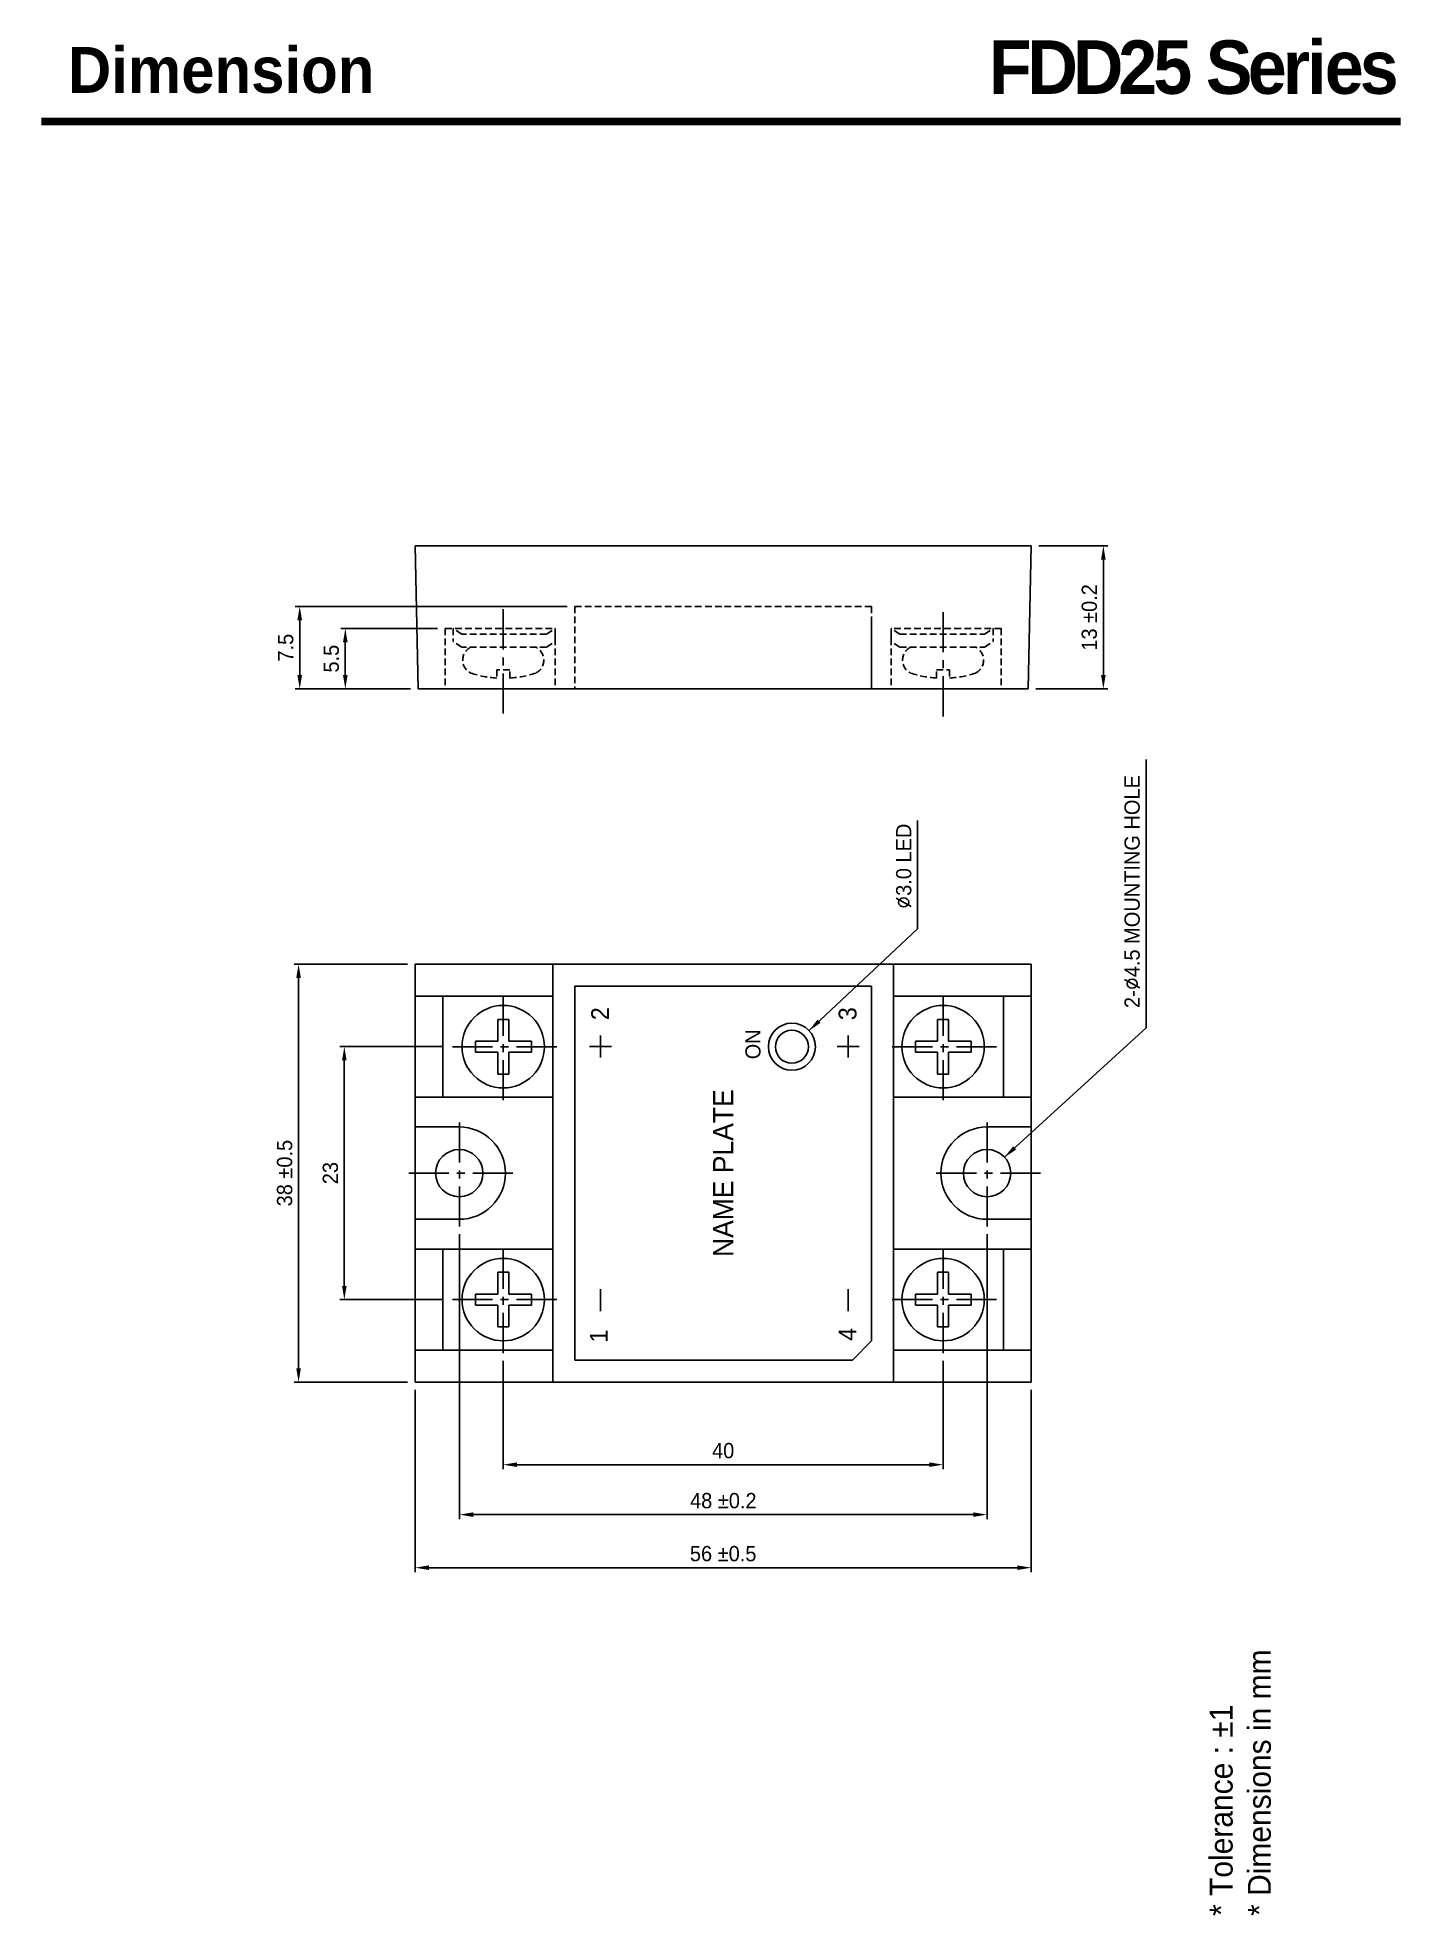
# Model space of a CAD drawing. Extents: x 29 to 208, y 8 to 254.
import ezdxf

# ---------------------------------------------------------------- set-up
doc = ezdxf.new("R2010")
doc.units = 0
doc.header["$LTSCALE"] = 7
doc.header["$MEASUREMENT"] = 0
doc.header["$PDMODE"] = 34
for name, pattern in [('CENTER', [2, 1.25, -0.25, 0.25, -0.25]), ('HIDDEN', [0.375, 0.25, -0.125]), ('HIDDEN2', [0.1875, 0.125, -0.0625])]:
    doc.linetypes.add(name, pattern=pattern)
doc.layers.get('0').update_dxf_attribs({"linetype": 'CONTINUOUS'})
doc.layers.get('DEFPOINTS').update_dxf_attribs({"linetype": 'CONTINUOUS'})
for name, color, linetype in [('0 @ 1', 7, 'CONTINUOUS'), ('1', 40, 'CENTER'), ('2', 60, 'CONTINUOUS'), ('3', 130, 'CONTINUOUS'), ('4', 9, 'HIDDEN'), ('HOLE', 50, 'CONTINUOUS')]:
    doc.layers.add(name, color=color, linetype=linetype)
doc.styles.get("Standard").update_dxf_attribs({"font": 'Gulim.ttf', "height": 2})
doc.dimstyles.new('STANDARD$0', dxfattribs={"dimtxt": 2, "dimasz": 1.8, "dimexe": 1, "dimexo": 1, "dimgap": 1, "dimtad": 1, "dimzin": 9, "dimdsep": 46, "dimtxsty": 'Standard', "dimcen": 0.5, "dimadec": 0, "dimazin": 0, "dimtp": 0.5, "dimtm": 0.5, "dimtfac": 0.5, "dimtix": 1, "dimtmove": 2, "dimatfit": 3, "dimfxl": 0, "dimtolj": 1, "dimtzin": 9, "dimarcsym": 0})
doc.dimstyles.new('STANDARD$7', dxfattribs={"dimtxt": 2, "dimasz": 1.8, "dimexe": 1, "dimexo": 1, "dimgap": 1, "dimtad": 1, "dimdec": 1, "dimlfac": 0.5, "dimzin": 13, "dimdsep": 46, "dimtxsty": 'Standard', "dimcen": 0.09, "dimadec": 0, "dimazin": 0, "dimtp": 0.3, "dimtfac": 1, "dimtdec": 1, "dimtix": 1, "dimtmove": 2, "dimatfit": 3, "dimfxl": 0, "dimtolj": 1, "dimtzin": 13, "dimarcsym": 0})

# ---------------------------------------------------------------- blocks, each defined once
blk = doc.blocks.new('*D0')
at = {"color": 0, "lineweight": -2, "ltscale": 0.6}
for p, q in [((78.41, 76.57), (78.41, 52.66)), ((159.05, 76.57), (159.05, 52.66)), ((80.21, 53.26), (157.25, 53.26))]:
    blk.add_line(p, q, dxfattribs=at)
at = {"color": 0, "ltscale": 0.6}
for points in [[(80.21, 53.56), (80.21, 52.96), (78.41, 53.26)], [(157.25, 53.56), (157.25, 52.96), (159.05, 53.26)]]:
    blk.add_solid(points, dxfattribs=at)
at = {"layer": 'DEFPOINTS', "color": 0, "ltscale": 0.6}
for p in [(78.41, 77.57), (159.05, 77.57), (159.05, 53.26)]:
    blk.add_point(p, dxfattribs=at)
at = {"color": 0, "ltscale": 0.6, "insert": (118.73, 55.09), "char_height": 2, "attachment_point": 5}
blk.add_mtext('\\A1;56 ±0.5', dxfattribs=at)
blk = doc.blocks.new('*D1')
at = {"color": 0, "lineweight": -2, "ltscale": 0.6}
for p, q in [((84.2, 96.93), (84.2, 59.61)), ((153.29, 96.93), (153.29, 59.61)), ((86, 60.21), (151.49, 60.21))]:
    blk.add_line(p, q, dxfattribs=at)
at = {"color": 0, "ltscale": 0.6}
for points in [[(86, 60.51), (86, 59.91), (84.2, 60.21)], [(151.49, 60.51), (151.49, 59.91), (153.29, 60.21)]]:
    blk.add_solid(points, dxfattribs=at)
at = {"layer": 'DEFPOINTS', "color": 0, "ltscale": 0.6}
for p in [(84.2, 97.93), (153.29, 97.93), (153.29, 60.21)]:
    blk.add_point(p, dxfattribs=at)
at = {"color": 0, "ltscale": 0.6, "insert": (118.75, 62.03), "char_height": 2, "attachment_point": 5}
blk.add_mtext('\\A1;48 ±0.2', dxfattribs=at)
blk = doc.blocks.new('*D2')
at = {"color": 0, "lineweight": -2, "ltscale": 0.6}
for p, q in [((89.93, 80.37), (89.93, 66.15)), ((147.53, 80.37), (147.53, 66.15)), ((91.73, 66.75), (145.73, 66.75))]:
    blk.add_line(p, q, dxfattribs=at)
at = {"color": 0, "ltscale": 0.6}
for points in [[(91.73, 67.05), (91.73, 66.45), (89.93, 66.75)], [(145.73, 67.05), (145.73, 66.45), (147.53, 66.75)]]:
    blk.add_solid(points, dxfattribs=at)
at = {"layer": 'DEFPOINTS', "color": 0, "ltscale": 0.6}
for p in [(89.93, 81.37), (147.53, 81.37), (147.53, 66.75)]:
    blk.add_point(p, dxfattribs=at)
at = {"color": 0, "ltscale": 0.6, "insert": (118.73, 68.58), "char_height": 2, "attachment_point": 5}
blk.add_mtext('\\A1;40', dxfattribs=at)
blk = doc.blocks.new('*D3')
at = {"color": 0, "lineweight": -2, "ltscale": 0.6}
for p, q in [((160.05, 187.06), (169.12, 187.06)), ((168.52, 170.14), (168.52, 185.26)), ((159.69, 168.34), (169.12, 168.34))]:
    blk.add_line(p, q, dxfattribs=at)
at = {"color": 0, "ltscale": 0.6}
for points in [[(168.22, 185.26), (168.82, 185.26), (168.52, 187.06)], [(168.22, 170.14), (168.82, 170.14), (168.52, 168.34)]]:
    blk.add_solid(points, dxfattribs=at)
at = {"layer": 'DEFPOINTS', "color": 0, "ltscale": 0.6}
for p in [(159.05, 187.06), (168.52, 187.06), (158.69, 168.34)]:
    blk.add_point(p, dxfattribs=at)
at = {"color": 0, "ltscale": 0.6, "insert": (166.69, 177.7), "char_height": 2, "attachment_point": 5, "rotation": 90}
blk.add_mtext('\\A1;13 ±0.2', dxfattribs=at)
blk = doc.blocks.new('*D4')
at = {"color": 0, "lineweight": -2, "ltscale": 0.6}
for p, q in [((77.41, 132.29), (62.53, 132.29)), ((63.13, 79.37), (63.13, 130.49)), ((77.41, 77.57), (62.53, 77.57))]:
    blk.add_line(p, q, dxfattribs=at)
at = {"color": 0, "ltscale": 0.6}
for points in [[(62.83, 130.49), (63.43, 130.49), (63.13, 132.29)], [(62.83, 79.37), (63.43, 79.37), (63.13, 77.57)]]:
    blk.add_solid(points, dxfattribs=at)
at = {"layer": 'DEFPOINTS', "color": 0, "ltscale": 0.6}
for p in [(63.13, 132.29), (78.41, 132.29), (78.41, 77.57)]:
    blk.add_point(p, dxfattribs=at)
at = {"color": 0, "ltscale": 0.6, "insert": (61.31, 104.93), "char_height": 2, "attachment_point": 5, "rotation": 90}
blk.add_mtext('\\A1;38 ±0.5', dxfattribs=at)
blk = doc.blocks.new('*D5')
at = {"color": 0, "lineweight": -2, "ltscale": 0.6}
for p, q in [((81.93, 121.49), (68.52, 121.49)), ((69.12, 90.17), (69.12, 119.69)), ((81.93, 88.37), (68.52, 88.37))]:
    blk.add_line(p, q, dxfattribs=at)
at = {"color": 0, "ltscale": 0.6}
for points in [[(68.82, 119.69), (69.42, 119.69), (69.12, 121.49)], [(68.82, 90.17), (69.42, 90.17), (69.12, 88.37)]]:
    blk.add_solid(points, dxfattribs=at)
at = {"layer": 'DEFPOINTS', "color": 0, "ltscale": 0.6}
for p in [(69.12, 121.49), (82.93, 121.49), (82.93, 88.37)]:
    blk.add_point(p, dxfattribs=at)
at = {"color": 0, "ltscale": 0.6, "insert": (67.3, 104.93), "char_height": 2, "attachment_point": 5, "rotation": 90}
blk.add_mtext('\\A1;23', dxfattribs=at)
blk = doc.blocks.new('*D6')
at = {"color": 0, "lineweight": -2, "ltscale": 0.6}
for p, q in [((81.33, 176.26), (68.65, 176.26)), ((69.25, 170.14), (69.25, 174.46)), ((77.77, 168.34), (68.65, 168.34))]:
    blk.add_line(p, q, dxfattribs=at)
at = {"color": 0, "ltscale": 0.6}
for points in [[(68.95, 174.46), (69.55, 174.46), (69.25, 176.26)], [(68.95, 170.14), (69.55, 170.14), (69.25, 168.34)]]:
    blk.add_solid(points, dxfattribs=at)
at = {"layer": 'DEFPOINTS', "color": 0, "ltscale": 0.6}
for p in [(69.25, 176.26), (82.33, 176.26), (78.77, 168.34)]:
    blk.add_point(p, dxfattribs=at)
at = {"color": 0, "ltscale": 0.6, "insert": (67.42, 172.3), "char_height": 2, "attachment_point": 5, "rotation": 90}
blk.add_mtext('\\A1;5.5', dxfattribs=at)
blk = doc.blocks.new('*D7')
at = {"color": 0, "lineweight": -2, "ltscale": 0.6}
for p, q in [((98.29, 179.14), (62.68, 179.14)), ((63.28, 170.14), (63.28, 177.34)), ((77.77, 168.34), (62.68, 168.34))]:
    blk.add_line(p, q, dxfattribs=at)
at = {"color": 0, "ltscale": 0.6}
for points in [[(62.98, 177.34), (63.58, 177.34), (63.28, 179.14)], [(62.98, 170.14), (63.58, 170.14), (63.28, 168.34)]]:
    blk.add_solid(points, dxfattribs=at)
at = {"layer": 'DEFPOINTS', "color": 0, "ltscale": 0.6}
for p in [(63.28, 179.14), (99.29, 179.14), (78.77, 168.34)]:
    blk.add_point(p, dxfattribs=at)
at = {"color": 0, "ltscale": 0.6, "insert": (61.45, 173.74), "char_height": 2, "attachment_point": 5, "rotation": 90}
blk.add_mtext('\\A1;7.5', dxfattribs=at)

msp = doc.modelspace()

# ---------------------------------------------------------------- linework, layer by layer
at = {"ltscale": 0.6, "const_width": 1}
msp.add_lwpolyline([(29.447, 242.658), (207.447, 242.658)], dxfattribs=at)
at = {"layer": '1', "ltscale": 0.6}
for p, q in [((89.93, 165.115), (89.93, 179.115)), ((147.53, 164.738), (147.53, 178.738)), ((89.93, 114.487), (89.93, 128.487)), ((147.53, 114.487), (147.53, 128.487)), ((96.93, 121.487), (82.93, 121.487)), ((154.53, 121.487), (140.53, 121.487)), ((84.202, 97.927), (84.202, 111.927)), ((153.29, 97.927), (153.29, 111.927)), ((91.202, 104.927), (77.202, 104.927)), ((160.29, 104.927), (146.29, 104.927)), ((89.93, 81.367), (89.93, 95.367)), ((147.53, 81.367), (147.53, 95.367)), ((96.93, 88.367), (82.93, 88.367)), ((154.53, 88.367), (140.53, 88.367))]:
    msp.add_line(p, q, dxfattribs=at)
at = {"layer": '2'}
for p, q in [((78.41, 187.056), (118.73, 187.056)), ((78.41, 187.056), (78.77, 168.336)), ((159.05, 187.056), (118.73, 187.056)), ((159.05, 187.056), (158.69, 168.336)), ((78.77, 168.336), (118.73, 168.336)), ((158.69, 168.336), (118.73, 168.336)), ((159.05, 132.287), (78.41, 132.287)), ((78.41, 132.287), (78.41, 77.567)), ((78.41, 77.567), (78.41, 132.287)), ((159.05, 77.567), (159.05, 132.287)), ((78.41, 77.567), (159.05, 77.567))]:
    msp.add_line(p, q, dxfattribs=at)
for centre in [(84.17, 104.927), (153.29, 104.927)]:
    msp.add_circle(centre, 3.096, dxfattribs=at)
at = {"layer": '3'}
for p, q in [((96.41, 132.287), (96.41, 77.567)), ((141.05, 132.287), (141.05, 77.567)), ((96.41, 128.111), (78.41, 128.111)), ((82.01, 114.863), (82.01, 128.111)), ((99.29, 129.407), (118.73, 129.407)), ((99.29, 129.407), (99.29, 80.447)), ((138.17, 129.407), (118.73, 129.407)), ((138.17, 129.407), (138.17, 82.967)), ((141.05, 128.111), (159.05, 128.111)), ((155.45, 114.863), (155.45, 128.111)), ((93.62, 120.767), (93.62, 122.207)), ((101.207, 121.494), (104.087, 121.494)), ((102.647, 120.054), (102.647, 122.934)), ((133.67, 121.494), (136.55, 121.494)), ((135.11, 120.054), (135.11, 122.934)), ((151.22, 120.767), (151.22, 122.207)), ((96.41, 114.863), (78.41, 114.863)), ((141.05, 114.863), (159.05, 114.863)), ((84.17, 110.975), (78.41, 110.975)), ((153.29, 110.975), (159.05, 110.975)), ((84.17, 98.879), (78.41, 98.879)), ((153.29, 98.879), (159.05, 98.879)), ((96.41, 94.991), (78.41, 94.991)), ((82.01, 94.991), (82.01, 81.743)), ((141.05, 94.991), (159.05, 94.991)), ((155.45, 94.991), (155.45, 81.743)), ((93.62, 87.647), (93.62, 89.087)), ((102.647, 86.847), (102.647, 89.727)), ((135.11, 86.847), (135.11, 89.727)), ((151.22, 87.647), (151.22, 89.087)), ((96.41, 81.743), (78.41, 81.743)), ((135.65, 80.447), (138.17, 82.967)), ((141.05, 81.743), (159.05, 81.743)), ((118.73, 80.447), (99.29, 80.447)), ((118.73, 80.447), (135.65, 80.447))]:
    msp.add_line(p, q, dxfattribs=at)
at = {"layer": '3', "linetype": 'Continuous'}
for p, q in [((89.21, 122.207), (89.21, 125.066)), ((89.21, 125.066), (90.65, 125.066)), ((90.65, 125.066), (90.65, 122.207)), ((146.81, 122.207), (146.81, 125.066)), ((146.81, 125.066), (148.25, 125.066)), ((148.25, 125.066), (148.25, 122.207)), ((86.308, 122.207), (89.21, 122.207)), ((86.308, 122.207), (86.308, 120.767)), ((86.308, 120.767), (89.21, 120.767)), ((89.21, 120.767), (89.21, 117.907)), ((93.62, 122.207), (90.65, 122.207)), ((90.65, 117.907), (90.65, 120.767)), ((90.65, 120.767), (93.62, 120.767)), ((143.908, 122.207), (146.81, 122.207)), ((143.908, 122.207), (143.908, 120.767)), ((143.908, 120.767), (146.81, 120.767)), ((146.81, 120.767), (146.81, 117.907)), ((151.22, 122.207), (148.25, 122.207)), ((148.25, 117.907), (148.25, 120.767)), ((148.25, 120.767), (151.22, 120.767)), ((89.21, 117.907), (90.65, 117.907)), ((146.81, 117.907), (148.25, 117.907)), ((89.21, 89.087), (89.21, 91.946)), ((89.21, 91.946), (90.65, 91.946)), ((90.65, 91.946), (90.65, 89.087)), ((146.81, 89.087), (146.81, 91.946)), ((146.81, 91.946), (148.25, 91.946)), ((148.25, 91.946), (148.25, 89.087)), ((86.308, 89.087), (89.21, 89.087)), ((86.308, 89.087), (86.308, 87.647)), ((93.62, 89.087), (90.65, 89.087)), ((143.908, 89.087), (146.81, 89.087)), ((143.908, 89.087), (143.908, 87.647)), ((151.22, 89.087), (148.25, 89.087)), ((86.308, 87.647), (89.21, 87.647)), ((89.21, 87.647), (89.21, 84.787)), ((90.65, 84.787), (90.65, 87.647)), ((90.65, 87.647), (93.62, 87.647)), ((143.908, 87.647), (146.81, 87.647)), ((146.81, 87.647), (146.81, 84.787)), ((148.25, 84.787), (148.25, 87.647)), ((148.25, 87.647), (151.22, 87.647)), ((89.21, 84.787), (90.65, 84.787)), ((146.81, 84.787), (148.25, 84.787))]:
    msp.add_line(p, q, dxfattribs=at)
at = {"layer": '3'}
for centre in [(89.93, 121.487), (147.53, 121.487), (89.93, 88.367), (147.53, 88.367)]:
    msp.add_circle(centre, 5.4, dxfattribs=at)
at = {"layer": '3', "ltscale": 0.6}
msp.add_circle((127.73, 121.487), 3.08, dxfattribs=at)
at = {"layer": '3', "extrusion": (0, 0, -1)}
msp.add_ellipse((84.17, 104.927), major_axis=(6.048, 0), ratio=1, start_param=4.712389, end_param=7.8539816, dxfattribs=at)
at = {"layer": '3'}
msp.add_ellipse((153.29, 104.927), major_axis=(-6.048, 0), ratio=1, start_param=4.712389, end_param=7.8539816, dxfattribs=at)
at = {"layer": '4', "linetype": 'HIDDEN2'}
for p, q in [((99.29, 179.136), (118.73, 179.136)), ((99.29, 179.136), (99.29, 168.336)), ((138.17, 179.136), (118.73, 179.136)), ((138.17, 179.136), (138.17, 168.336)), ((138.17, 168.336), (138.17, 177.252)), ((82.332, 176.256), (96.732, 176.256)), ((82.332, 176.256), (82.332, 168.336)), ((83.382, 176.256), (83.382, 174.555)), ((84.494, 175.507), (83.382, 176.256)), ((95.609, 175.507), (84.494, 175.507)), ((95.609, 175.507), (96.732, 176.256)), ((96.732, 176.256), (96.732, 168.336)), ((96.732, 174.555), (96.732, 176.256)), ((155.128, 176.256), (140.728, 176.256)), ((141.851, 175.507), (140.728, 176.256)), ((140.728, 176.256), (140.728, 168.336)), ((140.728, 174.555), (140.728, 176.256)), ((141.851, 175.507), (152.966, 175.507)), ((152.966, 175.507), (154.078, 176.256)), ((154.078, 176.256), (154.078, 174.555)), ((155.128, 176.256), (155.128, 168.336)), ((84.494, 173.806), (83.382, 174.555)), ((95.609, 173.806), (84.494, 173.806)), ((95.609, 173.806), (96.732, 174.555)), ((141.851, 173.806), (140.728, 174.555)), ((141.851, 173.806), (152.966, 173.806)), ((152.966, 173.806), (154.078, 174.555)), ((90.78, 170.83), (89.08, 170.83)), ((89.08, 170.83), (89.08, 169.765)), ((90.78, 169.765), (90.78, 170.83)), ((146.68, 169.765), (146.68, 170.83)), ((146.68, 170.83), (148.38, 170.83)), ((148.38, 170.83), (148.38, 169.765))]:
    msp.add_line(p, q, dxfattribs=at)
for centre, radius, start, end in [((86.529, 172.106), 1.901, 116.56505, 243.43495), ((93.331, 172.106), 1.901, 296.56505, 63.43495), ((144.129, 172.106), 1.901, 116.56505, 243.43495), ((150.931, 172.106), 1.901, 296.56505, 63.43495), ((89.93, 183.637), 13.898, 252.18825, 266.49256), ((89.93, 183.637), 13.898, 273.50744, 287.81175), ((147.53, 183.637), 13.898, 252.18825, 266.49256), ((147.53, 183.637), 13.898, 273.50744, 287.81175)]:
    msp.add_arc(centre, radius, start, end, dxfattribs=at)
at = {"layer": 'HOLE'}
msp.add_circle((127.73, 121.487), 2.16, dxfattribs=at)

# ---------------------------------------------------------------- texts
at = {"ltscale": 0.6, "char_height": 6, "attachment_point": 1}
for s, insert, width in [('{\\fGulim|b1|i0|c129|p50;\\H1.1667x;\\T0.9;FDD25 \\H0.99997x;Series}', (153.54, 253.263), 86.12968), ('{\\fGulim|b1|i0|c129|p50;Dimension }', (32.928, 252.391), 50.04854)]:
    msp.add_mtext(s, dxfattribs=dict(at, insert=insert, width=width))
at = {"ltscale": 0.6, "char_height": 2, "attachment_point": 7, "rotation": 90}
for s, insert in [('2-{\\Fromanc|c129;%%C}4.5 MOUNTING HOLE', (173.311, 126.548)), ('{\\Fromanc|c129;%%C}3.0 LED', (143.399, 139.526))]:
    msp.add_mtext(s, dxfattribs=dict(at, insert=insert))
at = {"insert": (121.638, 119.846), "char_height": 1.98, "attachment_point": 1, "rotation": 90}
msp.add_mtext('ON', dxfattribs=at)
at = {"insert": (118.73, 104.927), "char_height": 2.6496, "width": 48.96, "attachment_point": 5, "rotation": 90}
msp.add_mtext('NAME PLATE', dxfattribs=at)
at = {"layer": '0 @ 1', "insert": (182.447, 7.658), "char_height": 3, "attachment_point": 1, "rotation": 90}
msp.add_mtext('* Tolerance : ±1\\P* Dimensions in mm', dxfattribs=at)
at = {"layer": '3'}
msp.add_text('1', height=2.34, rotation=90, dxfattribs=at).set_placement((103.616, 82.726))
at = {"layer": '3', "char_height": 2.34, "attachment_point": 1, "rotation": 90}
for s, insert in [('2', (101.45, 124.953)), ('3', (133.85, 124.953)), ('4', (133.85, 82.967))]:
    msp.add_mtext(s, dxfattribs=dict(at, insert=insert))

# ---------------------------------------------------------------- dimensions: what is measured, and where the dimension line sits
at = {"ltscale": 0.6}
for base, p1, p2, angle, text, picture, middle in [((168.522, 187.056), (158.69, 168.336), (159.05, 187.056), 90, '13 ±0.2', '*D3', (166.694, 177.696)), ((63.275, 179.136), (78.77, 168.336), (99.29, 179.136), 90, '7.5', '*D7', (61.45, 173.736)), ((69.246, 176.256), (78.77, 168.336), (82.332, 176.256), 90, '5.5', '*D6', (67.423, 172.296)), ((63.133, 132.287), (78.41, 77.567), (78.41, 132.287), 90, '38 ±0.5', '*D4', (61.308, 104.927)), ((69.122, 121.487), (82.93, 88.367), (82.93, 121.487), 90, '23', '*D5', (67.297, 104.927)), ((153.29, 60.207), (84.202, 97.927), (153.29, 97.927), 180, '48 ±0.2', '*D1', (118.746, 62.033)), ((147.53, 66.751), (89.93, 81.367), (147.53, 81.367), 180, '40', '*D2', (118.73, 68.577)), ((159.05, 53.262), (78.41, 77.567), (159.05, 77.567), 180, '56 ±0.5', '*D0', (118.73, 55.088))]:
    dim = msp.add_linear_dim(base=base, p1=p1, p2=p2, angle=angle, text=text, dimstyle='STANDARD$0', override={"dimexe": 0.6, "dimgap": 0.8, "dimdec": 1, "dimlfac": 2, "dimtdec": 1}, dxfattribs=at)
    dim.commit()
    dim.dimension.update_dxf_attribs({"geometry": picture, "text_midpoint": middle})

# ---------------------------------------------------------------- leaders
at = {"ltscale": 0.6, "annotation_type": 0, "has_hookline": 1, "hookline_direction": 0, "horizontal_direction": (0, 1, 0)}
for points, text_width in [([(155.576, 107.015), (174.111, 123.948), (174.111, 125.748)], 32.531), ([(129.977, 123.593), (144.199, 136.926), (144.199, 138.726)], 11.56)]:
    msp.add_leader(points, dimstyle='STANDARD$7', override={"dimexe": 0.6, "dimgap": 0.8, "dimlfac": 2, "dimzin": 9, "dimcen": 0.5, "dimtfac": 0.5, "dimtzin": 9}, dxfattribs=dict(at, text_width=text_width))

doc.saveas('drawing.dxf')
